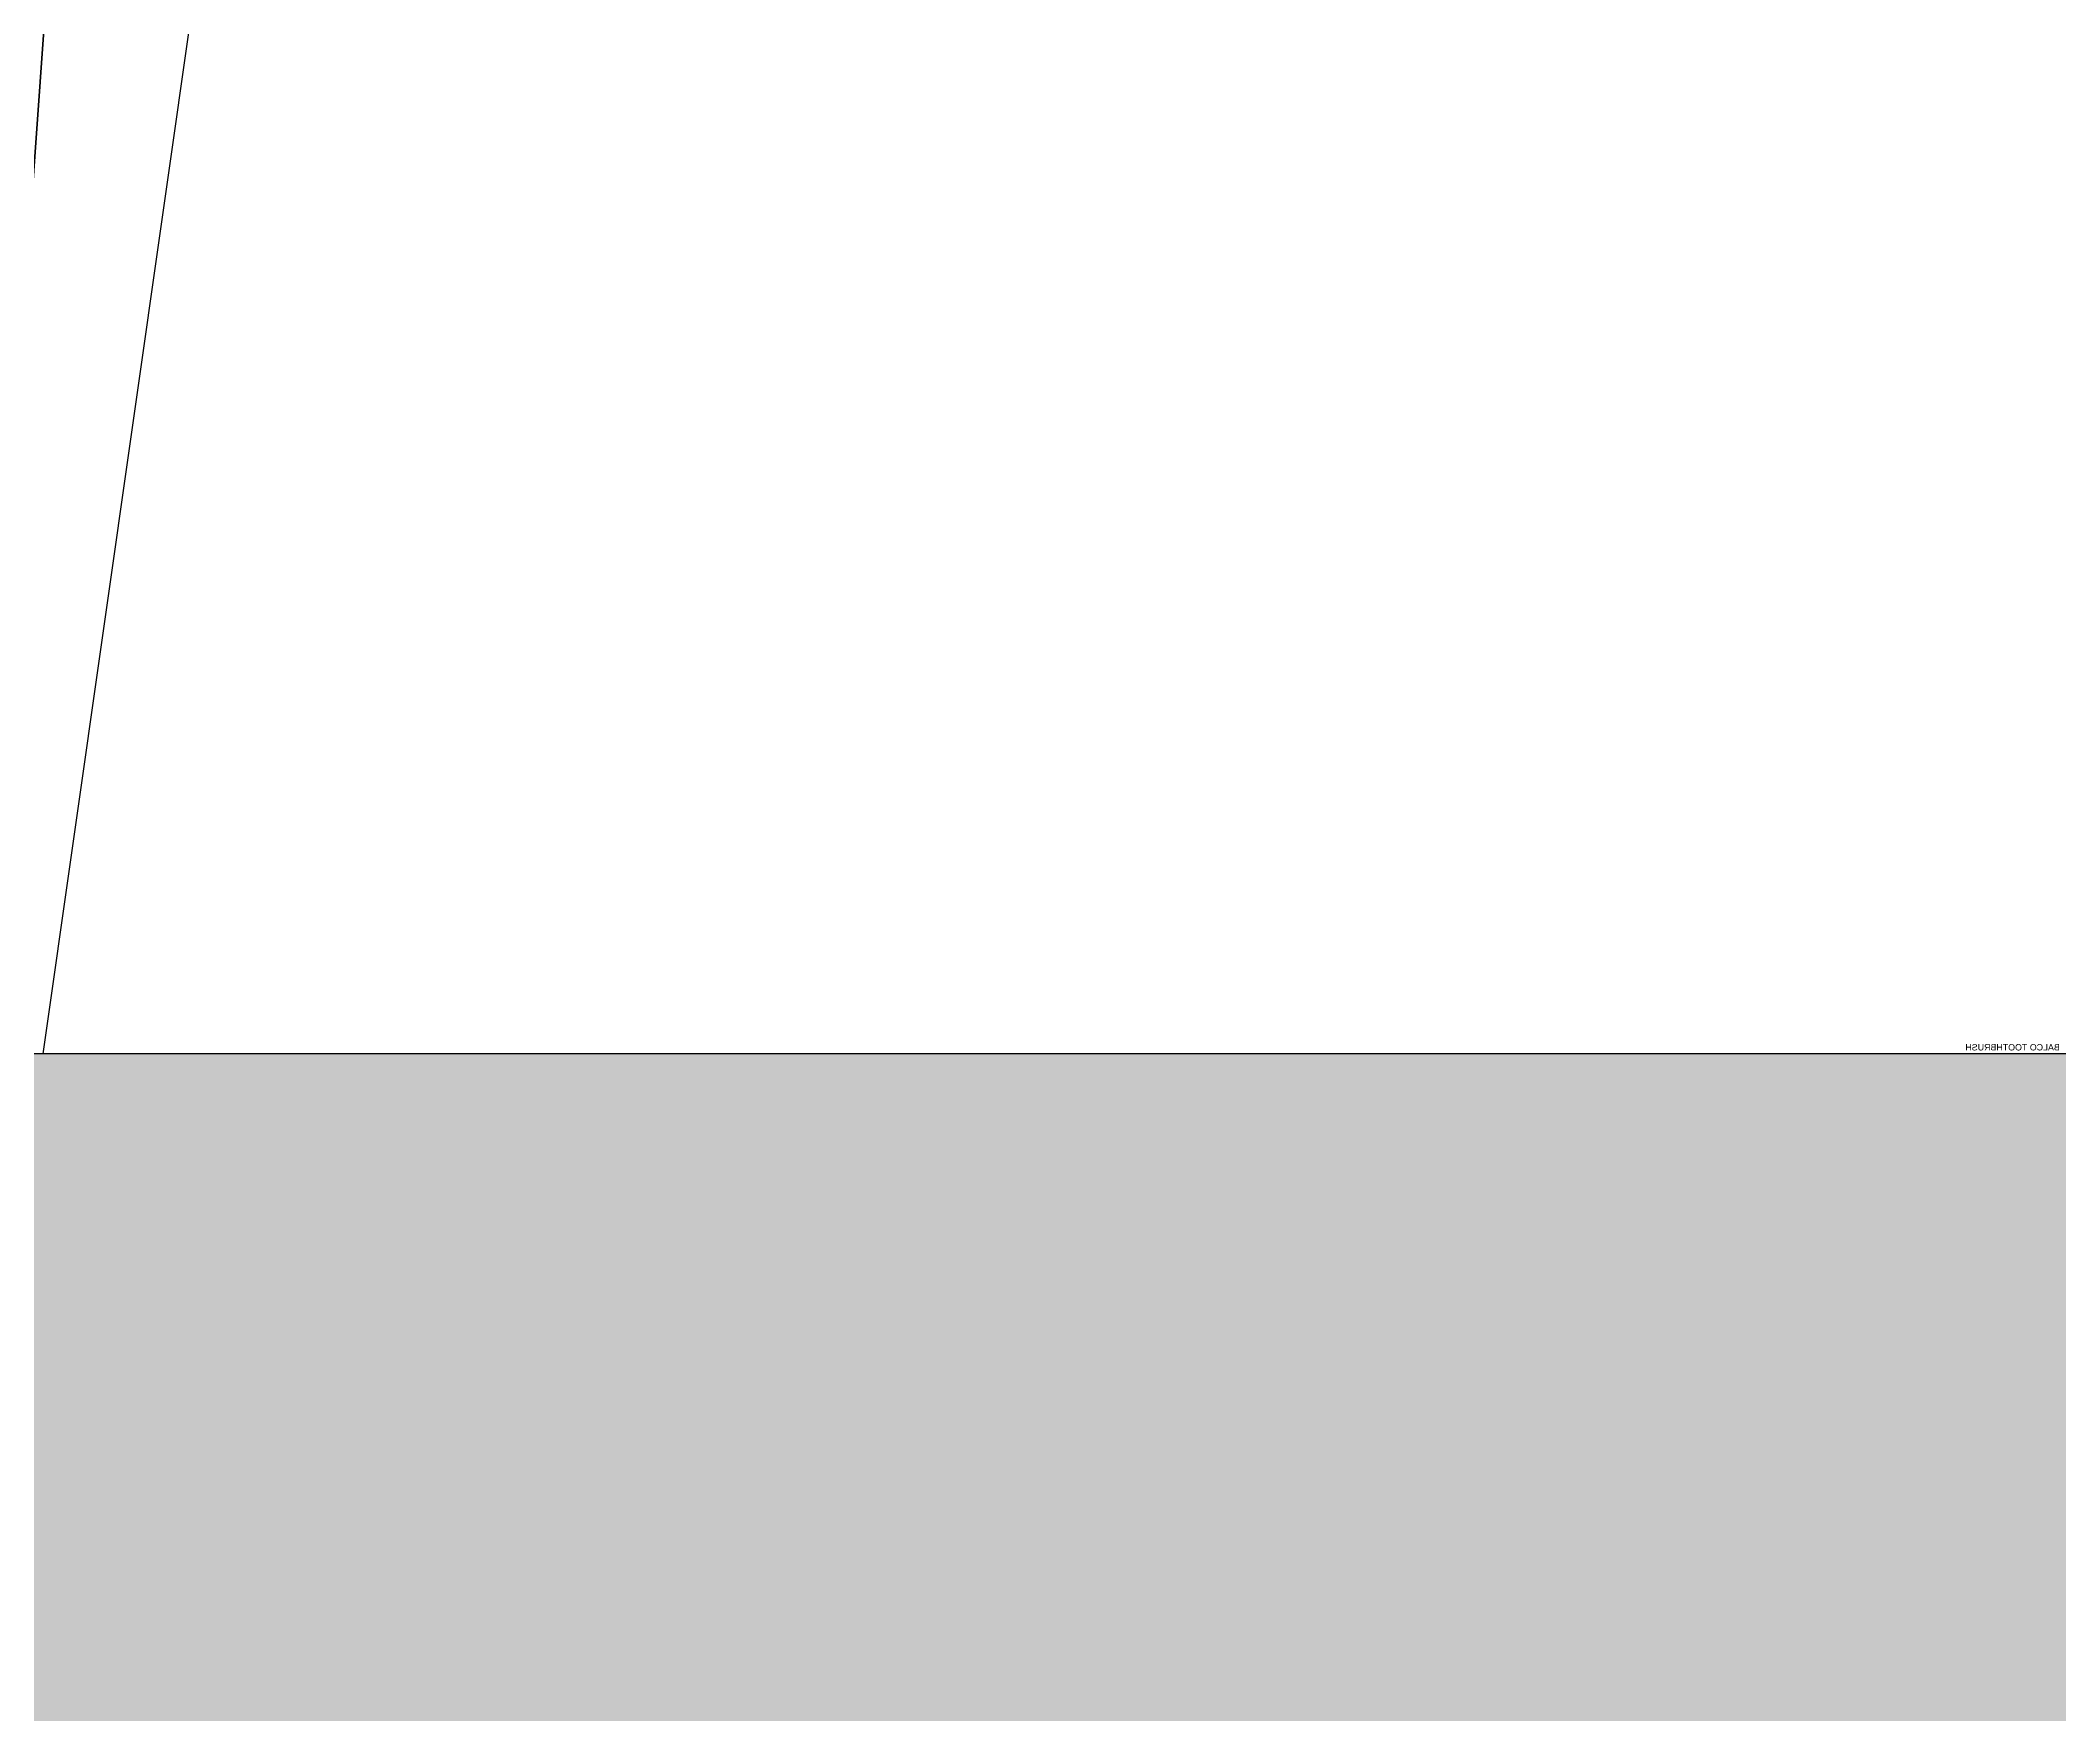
# Model space of a CAD drawing. Header units: inches. Extents: x -2.6 to 42.7, y -8.9 to 1.2.
# Drawn here: x 13.94968 to 13.96489, y -3.38664 to -3.37402 of the extents above; entities that cross this region are included whole.
import ezdxf

# ---------------------------------------------------------------- set-up
doc = ezdxf.new("R2010")
doc.units = ezdxf.units.IN
doc.header["$MEASUREMENT"] = 0
for name, color, linetype in [('Conditions', 1, 'Continuous'), ('Dimensions', 3, 'Continuous'), ('TEXT', 2, 'Continuous')]:
    doc.layers.add(name, color=color, linetype=linetype)
doc.styles.add('ARIAL', font='arial.ttf')
doc.styles.get("Standard").update_dxf_attribs({"font": 'arial.ttf'})
doc.dimstyles.new('Arial', dxfattribs={"dimtxt": 0.25, "dimasz": 0.25, "dimexe": 0.25, "dimexo": 0.25, "dimgap": 0.25, "dimtad": 0, "dimtih": 1, "dimtoh": 1, "dimdec": 4, "dimzin": 3, "dimdsep": 46, "dimlunit": 4, "dimtxsty": 'ARIAL', "dimcen": 0.25, "dimadec": 0, "dimazin": 0, "dimtfac": 1, "dimtdec": 4, "dimtofl": 0, "dimtmove": 0, "dimatfit": 3, "dimfxl": 0, "dimfrac": 2, "dimtolj": 1, "dimtzin": 0, "dimarcsym": 0})

# ---------------------------------------------------------------- blocks, each defined once
blk = doc.blocks.new('carpet-teeth2')
blk.add_lwpolyline([(1.095348, 1.252656), (1.110973, 1.03348)], close=True)
for points in [[(1.092608, 1.15848), (1.11043, 1.03348)], [(1.095077, 1.03348), (1.778716, 1.03348)]]:
    blk.add_lwpolyline(points)
at = {"insert": (1.095231, 1.033553), "char_height": 0.00004777, "width": 0.00108974, "attachment_point": 1}
blk.add_mtext('{\\fArial|b0|i0|c0|p34;BALCO TOOTHBRUSH}', dxfattribs=at)
blk = doc.blocks.new('CARPET2')
at = {"layer": 'Conditions'}
h = blk.add_hatch(dxfattribs=at)
h.set_pattern_fill('EXPAND', color=256, scale=0.125, style=0)
h.set_pattern_definition([(30, (-7.04618, -6.35979), (2e-11, 0.075), [0.0625, -0.0125]), (330, (-7.04618, -6.35979), (0.0649519, 0.0375), [0.0625, -0.0125]), (330, (-6.992055, -6.32854), (0.0649519, 0.0375), [0.0625, -0.0125]), (30, (-6.992055, -6.31604), (2e-11, 0.075), [0.0625, -0.0125])])
h.paths.add_polyline_path([(0, 0), (0, 0.058212), (-0.685193, 0.058212), (-3.765412, 0.058212), (-3.941826, 0.058212), (-3.941826, 0)])
blk.add_line((-3.765412, 0.058212), (0, 0.058212), dxfattribs=at)
blk.add_blockref('carpet-teeth2', (-3.974727, -0.975269), dxfattribs=at)

msp = doc.modelspace()

# ---------------------------------------------------------------- hatches: boundary and pattern name
at = {"layer": 'Conditions'}
h = msp.add_hatch(dxfattribs=at)
h.set_pattern_fill('AR-CONC', color=256, scale=0.25, style=0)
h.set_pattern_definition([(50, (-3.2627, -11.3013), (1.79315, -0.15688), [0.1875, -2.0625]), (355, (-3.2627, -11.3013), (-0.34688, 1.88048), [0.15, -1.65]), (100.451, (-3.1133, -11.3143), (1.44627, 1.7236), [0.15935, -1.75286]), (46.184, (-3.2627, -10.8013), (2.6681, -0.4138), [0.28125, -3.09375]), (96.636, (-3.0404, -10.8357), (2.33666, 2.4353), [0.23903, -2.62928]), (351.184, (-3.2627, -10.8013), (2.33665, 2.4353), [0.225, -2.475]), (21, (-3.0127, -10.9263), (1.49227, -1.00655), [0.1875, -2.0625]), (326, (-3.0127, -10.9263), (0.60829, 1.81288), [0.15, -1.65]), (71.451, (-2.8884, -11.0101), (2.10056, 0.80633), [0.15935, -1.75286]), (37.5, (-3.2627, -11.30126), (0.0304, 0.832235), [0, -1.63, 0, -1.675, 0, -1.65625]), (7.5, (-3.2627, -11.3013), (0.657674, 0.98603), [0, -0.955, 0, -1.5925, 0, -0.63125]), (327.5, (-3.8202, -11.30126), (1.334556, -0.056387), [0, -0.625, 0, -1.95, 0, -2.5875]), (317.5, (-4.0702, -11.3013), (1.457965, 0.25026), [0, -0.8125, 0, -1.295, 0, -1.8375])])
h.paths.add_polyline_path([(15.053102, -3.38166), (15.027223, -3.38166), (15.027223, -3.439872), (13.972755, -3.439872), (13.972755, -4.419872), (12.87485, -4.419872), (12.868998, -4.447553, 0.052126), (12.867993, -4.45717), (12.867993, -4.470541), (12.891993, -4.483466), (12.867993, -4.49639), (12.867993, -4.528083), (12.879438, -4.534247), (12.867993, -4.54041), (12.867993, -4.572103), (12.891993, -4.585028), (12.867993, -4.597953), (12.867993, -4.629646), (12.879438, -4.635809), (12.867993, -4.641973), (12.867993, -4.673666), (12.891993, -4.686591), (12.867993, -4.699515), (12.867993, -4.731208), (12.879438, -4.737372), (12.867993, -4.743535), (12.867993, -4.775228), (12.891993, -4.788153), (12.867993, -4.801078), (12.867993, -4.832771), (12.879438, -4.838934), (12.867993, -4.845098), (12.867993, -4.876791), (12.891993, -4.889716), (12.867993, -4.90264), (12.867993, -4.934333), (12.879438, -4.940497), (12.867993, -4.94666), (12.867993, -4.978353), (12.891993, -4.991278), (12.867993, -5.004203), (12.867993, -5.035896), (12.879438, -5.042059), (12.867993, -5.048223), (12.867993, -5.079916), (12.891993, -5.092841), (12.867993, -5.105765), (12.867993, -5.137458), (12.879438, -5.143622), (12.867993, -5.149785), (12.867993, -5.181478), (12.891993, -5.194403), (12.867993, -5.207328), (12.867993, -5.239021), (12.879438, -5.245184), (12.867993, -5.251348), (12.867993, -5.283041), (12.891993, -5.295966), (12.867993, -5.30889), (12.867993, -5.332771), (12.879438, -5.338934), (12.867993, -5.345098), (12.867993, -5.376791), (12.891993, -5.389716), (12.867993, -5.40264), (12.867993, -5.434333), (12.879438, -5.440497), (12.867993, -5.44666), (12.867993, -5.478353), (12.891993, -5.491278), (12.867993, -5.504203), (12.867993, -5.535896), (12.879438, -5.542059), (12.867993, -5.548223), (12.867993, -5.579916), (12.891993, -5.592841), (12.867993, -5.605765), (12.867993, -5.637458), (12.879438, -5.643622), (12.867993, -5.649785), (12.867993, -5.681478), (12.891993, -5.694403), (12.867993, -5.707328), (12.867993, -5.739021), (12.879438, -5.745184), (12.867993, -5.751348), (12.867993, -5.783041), (12.891993, -5.795966), (12.867993, -5.80889), (12.867993, -5.840583), (12.879438, -5.846747), (12.867993, -5.85291), (12.867993, -5.893442), (12.815967, -6.041957, -0.774123), (12.795519, -6.041957), (12.743493, -5.893442), (12.743493, -5.859672), (12.719493, -5.846747), (12.743493, -5.833822), (12.743493, -5.802129), (12.732048, -5.795966), (12.743493, -5.789802), (12.743493, -5.758109), (12.719493, -5.745184), (12.743493, -5.732259), (12.743493, -5.700566), (12.732048, -5.694403), (12.743493, -5.68824), (12.743493, -5.656547), (12.719493, -5.643622), (12.743493, -5.630697), (12.743493, -5.599004), (12.732048, -5.592841), (12.743493, -5.586677), (12.743493, -5.554984), (12.719493, -5.542059), (12.743493, -5.529134), (12.743493, -5.497441), (12.732048, -5.491278), (12.743493, -5.485115), (12.743493, -5.453422), (12.719493, -5.440497), (12.743493, -5.427572), (12.743493, -5.395879), (12.732048, -5.389716), (12.743493, -5.383552), (12.743493, -5.359672), (12.719493, -5.346747), (12.743493, -5.333822), (12.743493, -5.302129), (12.732048, -5.295966), (12.743493, -5.289802), (12.743493, -5.258109), (12.719493, -5.245184), (12.743493, -5.232259), (12.743493, -5.200566), (12.732048, -5.194403), (12.743493, -5.18824), (12.743493, -5.156547), (12.719493, -5.143622), (12.743493, -5.130697), (12.743493, -5.099004), (12.732048, -5.092841), (12.743493, -5.086677), (12.743493, -5.054984), (12.719493, -5.042059), (12.743493, -5.029134), (12.743493, -4.997441), (12.732048, -4.991278), (12.743493, -4.985115), (12.743493, -4.953422), (12.719493, -4.940497), (12.743493, -4.927572), (12.743493, -4.895879), (12.732048, -4.889716), (12.743493, -4.883552), (12.743493, -4.851859), (12.719493, -4.838934), (12.743493, -4.826009), (12.743493, -4.794316), (12.732048, -4.788153), (12.743493, -4.78199), (12.743493, -4.750297), (12.719493, -4.737372), (12.743493, -4.724447), (12.743493, -4.692754), (12.732048, -4.686591), (12.743493, -4.680427), (12.743493, -4.648734), (12.719493, -4.635809), (12.743493, -4.622884), (12.743493, -4.591191), (12.732048, -4.585028), (12.743493, -4.578865), (12.743493, -4.547172), (12.719493, -4.534247), (12.743493, -4.521322), (12.743493, -4.489629), (12.732048, -4.483466), (12.743493, -4.477302), (12.743493, -4.45717, 0.052126), (12.742488, -4.447553), (12.736636, -4.419872), (10.972755, -4.419872), (10.972755, -7.434913), (15.030515, -7.434913)])
h.paths.add_polyline_path([(12.795519, -6.041957, 0.041863), (12.796103, -6.043623)], flags=16)
h.paths.add_polyline_path([(14.439124, -4.96052), (15.398197, -4.96052), (15.398197, -5.344047), (14.439124, -5.344047)], flags=9)
h.paths.add_polyline_path([(14.415482, -5.59576), (17.321519, -5.59576), (17.321519, -6.469965), (14.415482, -6.469965)], flags=9)

# ---------------------------------------------------------------- block references
at = {"layer": 'Dimensions', "xscale": -1}
msp.add_blockref('CARPET2', (11.085397, -3.439872), dxfattribs=at)

# ---------------------------------------------------------------- leaders
at = {"layer": 'TEXT'}
msp.add_leader([(13.286218, -3.584438), (13.812406, -2.275177), (14.132592, -2.275177)], dimstyle='Arial', dxfattribs=at)

doc.saveas('drawing.dxf')
